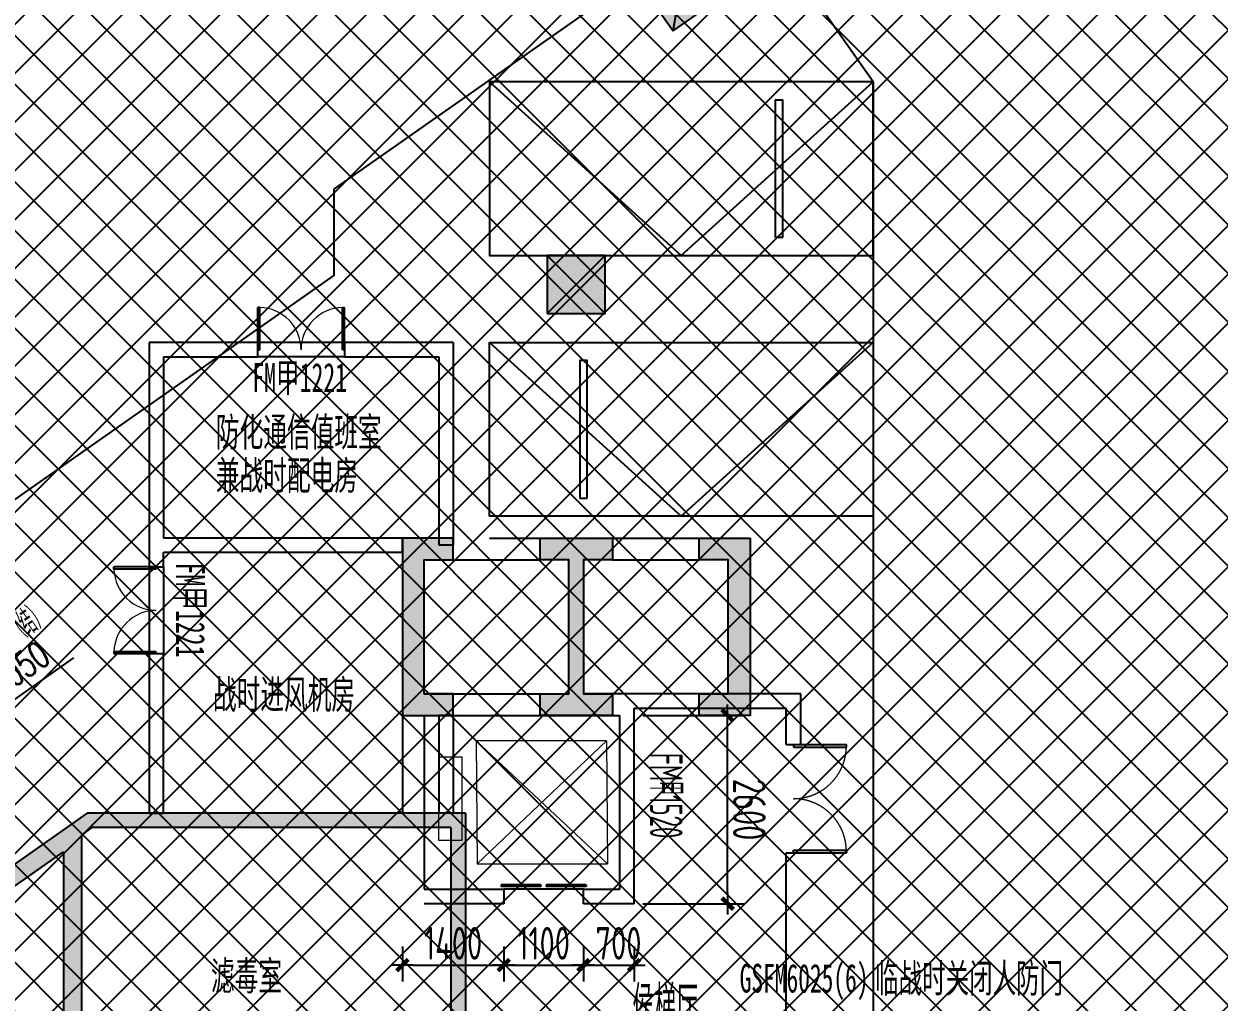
# Model space of a CAD drawing. Header units: millimetres. Extents: x 12325263 to 13848842, y -1463133 to 573208.
# Drawn here: x 12510148 to 12526656, y -1095096 to -1081586 of the extents above; entities that cross this region are included whole.
import ezdxf
from ezdxf.enums import TextEntityAlignment as Align
from ezdxf.xclip import XClip

# ---------------------------------------------------------------- set-up
doc = ezdxf.new("R2010")
doc.units = ezdxf.units.MM
doc.header["$LTSCALE"] = 1000
doc.header["$XCLIPFRAME"] = 0
for name, color, linetype in [('-2F平面$0$DIM-ELEV', 3, 'Continuous'), ('-2F平面$0$WALL-SHATCH', 8, 'Continuous'), ('-3F平面$0$PARTS-CAR商业', 160, 'Continuous'), ('A-WALL-PATT', 8, 'Continuous'), ('DIM-PUB-4', 3, 'Continuous'), ('DRWD-DOOR', 2, 'Continuous'), ('DRWD-F-TEXT', 142, 'Continuous'), ('PUB-TEXT', 7, 'Continuous'), ('PUB_HATCH', 8, 'Continuous'), ('PUB_TEXT', 7, 'Continuous'), ('ROAD-LINE', 20, 'Continuous'), ('WALL', 5, 'Continuous'), ('WINDOW', 4, 'Continuous'), ('人防墙', 6, 'Continuous'), ('人防门', 60, 'Continuous'), ('人防门编号', 73, 'Continuous'), ('地下室柱网$0$0q-柱0', 8, 'Continuous'), ('地下室柱网$0$0q-柱填充', 8, 'Continuous')]:
    doc.layers.add(name, color=color, linetype=linetype)
doc.layers.add('EVTR', color=2, linetype='Continuous', lineweight=13)
doc.layers.add('人防文字', color=3, linetype='Continuous', lineweight=15)
doc.layers.add('地下室柱网$0$9', color=8, linetype='Continuous', plot=False)
doc.styles.add('-2F平面$0$Standard', font='simplex.shx', dxfattribs={"bigfont": 'gbcbig.shx'})
doc.styles.add('hztxt', font='gbenor.shx', dxfattribs={"width": 0.7, "bigfont": 'gbcbig.shx'})
doc.styles.get("Standard").update_dxf_attribs({"font": 'gbenor.shx', "bigfont": 'gbcbig.shx'})
doc.styles.add('YQ_DIM', font='SUPEROS.SHX', dxfattribs={"width": 0.8, "bigfont": 'HZDX.SHX'})
doc.styles.add('宋体-标注', font='', dxfattribs={"width": 0.6})
doc.styles.add('标注宋体', font='', dxfattribs={"width": 0.6})
doc.styles.get('宋体-标注').set_extended_font_data('SimSun')
doc.styles.get('标注宋体').set_extended_font_data('NSimSun')
doc.dimstyles.new('yq150', dxfattribs={"dimscale": 150, "dimtxt": 3, "dimasz": 1, "dimexe": 1.5, "dimexo": 2, "dimgap": 0.5, "dimtad": 1, "dimdec": 0, "dimdsep": 46, "dimtxsty": 'YQ_DIM', "dimblk": 'adgshgYQTICK', "dimcen": 0, "dimclrd": 256, "dimclre": 256, "dimclrt": 7, "dimadec": 1, "dimazin": 2, "dimtfac": 1, "dimtdec": 0, "dimtix": 1, "dimtmove": 2, "dimatfit": 2, "dimfxl": 1, "dimtolj": 1, "dimtzin": 0, "dimarcsym": 0})

# ---------------------------------------------------------------- blocks, each defined once
blk = doc.blocks.new('asdgafgfasdfagfagasdgagadfgsdhgd$DorLib2D$00000002')
for p, q in [((-0.5, -5.684341886080802e-17), (-0.5000000000000007, 0.4875)), ((-0.4750000000000007, 0.4875), (-0.5000000000000007, 0.4875)), ((-0.475, -2.842170943040401e-17), (-0.4750000000000007, 0.4875)), ((0.475, -2.842170943040401e-17), (0.4750000000000007, 0.4875)), ((0.4750000000000007, 0.4875), (0.5000000000000007, 0.4875)), ((0.5, -5.684341886080802e-17), (0.5000000000000007, 0.4875)), ((-0.5, -5.684341886080802e-17), (-0.475, -2.842170943040401e-17)), ((0.5, -5.684341886080802e-17), (0.475, -2.842170943040401e-17))]:
    blk.add_line(p, q)
at = {"lineweight": 13}
for centre, start, end in [((-0.4875, -4.263256414560601e-17), 0, 88.53071641864632), ((0.4875, -4.263256414560601e-17), 91.4692835813537, 180)]:
    blk.add_arc(centre, 0.4875, start, end, dxfattribs=at)
blk = doc.blocks.new('asdgafgf20230228-rf2')
at = {"layer": 'PUB_HATCH'}
for points in [[(-60511.37579571313, 26300.07477264538), (-60574.51411763488, 26500.07519036582), (-60836.14487449892, 26316.59851297888), (-60795.39541998893, 26161.96673876019), (-60650.01991076247, 26202.84628975041)], [(-55550.0659609525, 26300.04194917512), (-55350.06463781249, 26500.04062599314), (-60574.51411763488, 26500.07519036582), (-60511.37579571313, 26300.07477264538)], [(-55350.06463781249, 26500.04062599314), (-55550.0659609525, 26300.04194917512), (-55550.09308541224, 22200.04209696265), (-55350.09110070002, 22500.0407733372)], [(-60836.14487452319, 26316.59851296186), (-62146.59808071754, 25397.60258478016), (-62003.05657433645, 25192.91786149608), (-60900.02147468115, 25966.4554135683), (-60795.39541998084, 26161.96673876587)], [(-60900.02147468115, 25966.4554135683), (-60900.03646868464, 23700.06007697575), (-60650.03646869009, 23700.05842302739), (-60650.01991076247, 26202.84628975041), (-60795.39541998084, 26161.96673876587)]]:
    blk.add_hatch(color=256, dxfattribs=at).paths.add_polyline_path(points)
at = {"layer": '人防墙'}
for p, q in [((-59719.89949779692, 33000.0543181969), (-59719.93968722125, 30200.05480019532)), ((-58219.91336053343, 33000.0400090555), (-59719.89949779692, 33000.0543181969)), ((-58219.91526843659, 32800.04000906462), (-58219.91336053343, 33000.0400090555)), ((-57019.91336058804, 33000.02856163657), (-57019.9152684912, 32800.0285616457)), ((-55519.92529794812, 33000.01425247677), (-57019.91336058804, 33000.02856163657)), ((-55519.92529794812, 33000.01425247677), (-55519.96548695961, 30200.04699420476)), ((-59519.90236847741, 32800.05241031206), (-59519.93825189813, 30300.05241086854)), ((-59519.90236847741, 32800.05241031206), (-58219.91526843659, 32800.04000906462)), ((-57019.9152684912, 32800.0285616457), (-55719.92816861854, 32800.01616039823)), ((-55719.92816861854, 32800.01616039823), (-55719.96548693901, 30200.04986488201)), ((-56219.96321935852, 30300.02093041699), (-59519.93825189813, 30300.05241086854)), ((-56219.96512727912, 30100.02093042609), (-56219.96321935852, 30300.02093041699)), ((-59719.93968722125, 30200.0548001949), (-59719.94399322355, 29900.05528044242)), ((-59519.94399324416, 29900.05240976963), (-59519.94112257135, 30100.05241088689)), ((-56219.96512727912, 30100.02093042609), (-59519.94112257135, 30100.05241088689)), ((-55519.96548695961, 30200.04699420476), (-55719.96548693901, 30200.04986488201)), ((-59719.94399322355, 29900.05528044242), (-59519.94399324416, 29900.05240976963)), ((-59719.96121726035, 28700.05528056603), (-59719.99279441213, 26500.07263120983)), ((-59519.96121728096, 28700.05240989324), (-59719.96121726035, 28700.05528056603)), ((-59519.99279443274, 26500.06976053703), (-59519.96121728096, 28700.05240989324)), ((-55719.93968194618, 27850.00411688986), (-55719.99530144675, 26500.04653146731)), ((-55519.93968211592, 27849.99587670496), (-55719.93968194618, 27850.00411688986)), ((-55519.93968211592, 27849.99587670496), (-55519.9953016165, 26500.03829128241)), ((-60574.51411763488, 26500.07519036582), (-60836.14487449892, 26316.59851297888)), ((-55350.06463781249, 26500.04062599314), (-60574.51411763488, 26500.07519036582)), ((-59719.99279441213, 26500.07263120983), (-59519.99279443274, 26500.06976053703)), ((-55519.9953016165, 26500.03829128241), (-55719.99530144675, 26500.04653146731)), ((-55350.06463781249, 26500.04062599314), (-55350.09110070002, 22500.0407733372)), ((-60836.14487452319, 26316.59851296186), (-62146.59808071754, 25397.60258478016)), ((-60511.37579571313, 26300.07477264538), (-60650.01991076247, 26202.84628975041)), ((-55550.0659609525, 26300.04194917512), (-60511.37579571313, 26300.07477264538)), ((-55550.0659609525, 26300.04194917512), (-55550.09308541224, 22200.04209696265)), ((-60650.03646869009, 23700.05842302739), (-60650.01991076247, 26202.84628975041)), ((-62003.05657433645, 25192.91786149608), (-60900.02147468115, 25966.4554135683)), ((-60900.02147468115, 25966.4554135683), (-60900.03646868464, 23700.06007697575))]:
    blk.add_line(p, q, dxfattribs=at)
at = {"layer": '人防门'}
for p, q in [((-57019.91336058789, 33000.02856163654, 3.078904808636009e-07), (-58219.91336053329, 33000.04000905547, 3.078904808636009e-07)), ((-57019.91526849104, 32800.02856164563, 3.078904808636009e-07), (-58219.91526843644, 32800.04000906456, 3.078904808636009e-07)), ((-59719.94399322356, 29900.05528044246, 2.982801471132794e-07), (-59719.96121726036, 28700.05528056607, 2.982801471132794e-07)), ((-59519.94399324417, 29900.05240976966, 2.982801471132794e-07), (-59519.96121728096, 28700.05240989327, 2.982801471132794e-07))]:
    blk.add_line(p, q, dxfattribs=at)
at = {"layer": '人防门', "xscale": -1200, "yscale": -1200, "zscale": 200}
for p, rotation in [((-57619.91431451216, 32900.03428535055), 179.9994534260075), ((-59619.95260525226, 29300.05384516786), 269.9991776128209)]:
    blk.add_blockref('asdgafgfasdfagfagasdgagadfgsdhgd$DorLib2D$00000002', p, dxfattribs=dict(at, rotation=rotation))
at = {"layer": 'PUB_TEXT', "style": '宋体-标注', "width": 0.6}
for s, p in [('GSFM6025(6)', (-51563.40036981041, 24022.20124490256)), ('临战时关闭人防门', (-49692.00796474711, 24022.20124490256))]:
    blk.add_text(s, height=396.5189873417722, dxfattribs=at).set_placement(p)
at = {"layer": '人防文字', "style": '标注宋体', "width": 0.6}
for s, p in [('防化通信值班室', (-58797.80922858231, 31565.11840291042, 2.982798457690922e-07)), ('兼战时配电房', (-58797.81495225988, 30965.11840284336, 2.982798457690922e-07)), ('战时进风机房', (-58838.06197325327, 27940.9057853031, 2.982798457690922e-07)), ('滤毒室', (-58866.14185960032, 24052.95416902704, 2.982798457690922e-07))]:
    blk.add_text(s, height=400, rotation=359.999920105463, dxfattribs=at).set_placement(p)
at = {"layer": '人防门编号', "style": '标注宋体', "width": 0.6}
for rotation, p in [(359.999999813237, (-58293.09098960273, 32317.47742323158, 2.982798457690922e-07)), (269.9999997865566, (-59347.42412286811, 29959.17668320076, 2.982798457690922e-07))]:
    blk.add_text('FM甲1221', height=399.9999999999999, rotation=rotation, dxfattribs=at).set_placement(p)
blk = doc.blocks.new('adgshg13--2F平面$0$A$C7F010FC0')
at = {"layer": '-2F平面$0$WALL-SHATCH'}
h = blk.add_hatch(color=256, dxfattribs=at)
h.dxf.hatch_style = 1
h.paths.add_polyline_path([(-60384.17120504379, -16880.89509773254), (-763.1647881269455, 197.4793643951416), (12587.61850607395, -13153.30393266678), (12587.61850607395, -157996.0197629929), (-162964.8506313562, -188820.4315237999), (-171262.3814957142, -180522.900662899), (-171262.3814957142, -31310.89849328995), (-150707.1909123659, -10755.70791006088), (-131860.0775495768, -7980.895098209381), (-99162.38149428368, -7980.895098209381), (-99162.38149428368, -4980.895097732544), (-76620.42811572552, -4980.895097732544), (-70107.65229141712, -16880.89509773254)], flags=16)
h.paths.add_polyline_path([(-60091.22944009304, -16380.89510011673), (-646.8769880533218, 646.876989364624), (12987.61850607395, -12987.61850786209), (12987.61850607395, -158331.9049158096), (-163100.5840539932, -189250.3835258484), (-171662.3814958334, -180688.5860877037), (-171662.3814958334, -31145.21306848526), (-150777.8961598873, -10260.7277340889), (-131896.6870943308, -7480.895098209381), (-99562.38149428368, -7480.895098209381), (-99562.38149428368, -4580.895097732544), (-76365.55243730545, -4580.895097732544), (-69907.50581622124, -16380.89510774612)])
blk = doc.blocks.new('adgshgbj--2F平面$0$报建车道-2')
at = {"layer": 'ROAD-LINE'}
for p, q in [((80406.97827887535, -102498.649017334), (75498.80418932438, -107406.8231053352)), ((82572.93318867683, -104664.603928566), (80406.97827875614, -102498.649017334)), ((82572.93318879604, -104664.603928566), (86394.80758666992, -126431.5573382378)), ((75704.96725535393, -108581.0733366013), (75498.80418944359, -107406.8231053352)), ((75704.96725535393, -108581.0733366013), (71467.39940679073, -112818.6411848068))]:
    blk.add_line(p, q, dxfattribs=at)
blk = doc.blocks.new('adgshg$DORLIB2D$00000127')
at = {"color": 0}
for points in [[(-0.5333333333328483, 0.7948983154366971), (-0.5333333333328483, 0.690405644187237)], [(-0.03333333333284827, 0.7948983154366971), (-0.5333333333328483, 0.7948983154366971)], [(-0.03333333333284827, 0.7948983154366971), (-0.03333333333284827, 0.690405644187237)], [(0.5333333333328483, 0.7948983154366971), (0.03333333333284827, 0.7948983154366971)], [(0.03333333333284827, 0.7948983154366971), (0.03333333333284827, 0.690405644187237)], [(0.5333333333328483, 0.7948983154366971), (0.5333333333328483, 0.690405644187237)], [(-0.03333333333284827, 0.690405644187237), (-0.5333333333328483, 0.690405644187237)], [(0.5333333333328483, 0.690405644187237), (0.03333333333284827, 0.690405644187237)], [(0.5, 0.4999999999999858), (-0.5, 0.4999999999999858)]]:
    blk.add_lwpolyline(points, dxfattribs=at)
blk = doc.blocks.new('adgshg13-$DorLib2D$00000002')
for p, q in [((-0.5, -5.684341886080802e-17), (-0.5000000000000007, 0.4875)), ((-0.4750000000000007, 0.4875), (-0.5000000000000007, 0.4875)), ((-0.475, -2.842170943040401e-17), (-0.4750000000000007, 0.4875)), ((0.475, -2.842170943040401e-17), (0.4750000000000007, 0.4875)), ((0.4750000000000007, 0.4875), (0.5000000000000007, 0.4875)), ((0.5, -5.684341886080802e-17), (0.5000000000000007, 0.4875)), ((-0.5, -5.684341886080802e-17), (-0.475, -2.842170943040401e-17)), ((0.5, -5.684341886080802e-17), (0.475, -2.842170943040401e-17))]:
    blk.add_line(p, q)
at = {"lineweight": 13}
for centre, start, end in [((-0.4875, -4.263256414560601e-17), 0, 88.53071641864632), ((0.4875, -4.263256414560601e-17), 91.4692835813537, 180)]:
    blk.add_arc(centre, 0.4875, start, end, dxfattribs=at)
blk = doc.blocks.new('adgshg13--2F平面$0$Lmark11')
blk.add_line((-250, 250), (1250, 250))
blk.add_lwpolyline([(-250, 250), (250, 250), (0, 0), (-250, 250)], close=True)
at = {"color": 7, "style": '-2F平面$0$Standard', "width": 0.8}
blk.add_attdef('LMARK', text='', height=180, rotation=2.671023348505909e-06, dxfattribs=at).set_placement((1136.74821542413, 324.519974268107), align=Align.RIGHT)
blk = doc.blocks.new('adgshgYQTICK')
blk.add_line((-1, 1.110223024625157e-16), (1, 1.110223024625157e-16))
at = {"const_width": 0.4}
blk.add_lwpolyline([(0.5303300858899105, 0.5303300858899106), (-0.5303300858899106, -0.5303300858899105)], dxfattribs=at)
blk = doc.blocks.new('*D1194')
at = {"layer": 'Defpoints', "color": 0, "transparency": 16777216}
for p in [(471953.3373790981, 87272.1090972075), (470503.3561901339, 87017.54100649968), (470952.9525359274, 84456.70849125835)]:
    blk.add_point(p, dxfattribs=at)
at = {"layer": 'DIM-PUB-4', "lineweight": -2, "transparency": 16777216}
for p, q in [((470798.8368639801, 87069.41750776369), (472174.9478844827, 87311.01647315551)), ((472376.9954742595, 84859.01691888928), (471979.2756297301, 87124.36876028441)), ((471248.4332097736, 84508.58499252237), (472624.5442302761, 84750.18395791418))]:
    blk.add_line(p, q, dxfattribs=at)
at = {"layer": 'DIM-PUB-4', "lineweight": -2, "transparency": 16777216, "xscale": 150, "yscale": 150, "zscale": 150}
for p, rotation in [((471953.3373790981, 87272.1090972075), 99.95773482757662), ((472402.9337248915, 84711.27658196617), 279.9577348275766)]:
    blk.add_blockref('adgshgYQTICK', p, dxfattribs=dict(at, rotation=rotation))
at = {"layer": 'DIM-PUB-4', "color": 7, "transparency": 16777216, "insert": (472473.6162258219, 86043.56934085138), "char_height": 450, "attachment_point": 5, "rotation": 279.9577348275766, "style": 'YQ_DIM'}
blk.add_mtext('\\A1;2600', dxfattribs=at)
blk = doc.blocks.new('*D1100')
at = {"layer": 'Defpoints', "color": 0, "transparency": 16777216}
for p in [(469408.6900217514, 83888.2454476296), (468029.9242719393, 83646.18167209464), (469504.6204440044, 83341.8374595896)]:
    blk.add_point(p, dxfattribs=at)
at = {"layer": 'DIM-PUB-4', "lineweight": -2, "transparency": 16777216}
for p, q in [((469460.5662587056, 83592.76472737956), (469543.52762172, 83120.22691940208)), ((468081.8005088935, 83350.7009518446), (468164.7618719079, 82878.16314386712)), ((468273.5950543173, 83125.7118025317), (469356.8800838794, 83315.89934111254))]:
    blk.add_line(p, q, dxfattribs=at)
at = {"layer": 'DIM-PUB-4', "lineweight": -2, "transparency": 16777216, "xscale": 150, "yscale": 150, "zscale": 150}
for p, rotation in [((469504.6204440044, 83341.8374595896), 9.957683576040159), ((468125.8546941923, 83099.77368405464), 189.9576835760402)]:
    blk.add_blockref('adgshgYQTICK', p, dxfattribs=dict(at, rotation=rotation))
at = {"layer": 'DIM-PUB-4', "color": 7, "transparency": 16777216, "insert": (468763.3613321167, 83516.28629206913), "char_height": 450, "attachment_point": 5, "rotation": 9.957683576040155, "style": 'YQ_DIM'}
blk.add_mtext('\\A1;1400', dxfattribs=at)
blk = doc.blocks.new('*D1101')
at = {"layer": 'Defpoints', "color": 0, "transparency": 16777216}
for p in [(470492.1193295717, 84078.45831632405), (469408.6900217514, 83888.2454476296), (470588.0497515674, 83532.05032923505)]:
    blk.add_point(p, dxfattribs=at)
at = {"layer": 'DIM-PUB-4', "lineweight": -2, "transparency": 16777216}
for p, q in [((470543.9955664785, 83782.9775960657), (470626.9569292475, 83310.43978904128)), ((469460.5662586582, 83592.76472737125), (469543.5276214273, 83120.22692034683)), ((469652.3608038764, 83367.77557899398), (470440.3093914383, 83506.11221078165))]:
    blk.add_line(p, q, dxfattribs=at)
at = {"layer": 'DIM-PUB-4', "lineweight": -2, "transparency": 16777216, "xscale": 150, "yscale": 150, "zscale": 150}
for p, rotation in [((470588.0497515674, 83532.05032923505), 9.957683566856891), ((469504.6204437472, 83341.8374605406), 189.9576835668569)]:
    blk.add_blockref('adgshgYQTICK', p, dxfattribs=dict(at, rotation=rotation))
at = {"layer": 'DIM-PUB-4', "color": 7, "transparency": 16777216, "insert": (469994.4588607344, 83732.42461514634), "char_height": 450, "attachment_point": 5, "rotation": 9.957683566856891, "style": 'YQ_DIM'}
blk.add_mtext('\\A1;1100', dxfattribs=at)
blk = doc.blocks.new('*D1102')
at = {"layer": 'Defpoints', "color": 0, "transparency": 16777216}
for p in [(471181.5741618592, 84199.50283717505), (470492.1193295717, 84078.45831632406), (471277.5045836648, 83653.09485098766)]:
    blk.add_point(p, dxfattribs=at)
at = {"layer": 'DIM-PUB-4', "lineweight": -2, "transparency": 16777216}
for p, q in [((471233.4503987493, 83904.02211691377), (471316.4117613323, 83431.4843107917)), ((470543.9955664618, 83782.97759606277), (470626.9569290448, 83310.4397899407)), ((470735.7901115079, 83557.98844858169), (471129.7642235342, 83627.15673254264))]:
    blk.add_line(p, q, dxfattribs=at)
at = {"layer": 'DIM-PUB-4', "lineweight": -2, "transparency": 16777216, "xscale": 150, "yscale": 150, "zscale": 150}
for p, rotation in [((471277.5045836648, 83653.09485098766), 9.957683563610411), ((470588.0497513773, 83532.05033013667), 189.9576835636104)]:
    blk.add_blockref('adgshgYQTICK', p, dxfattribs=dict(at, rotation=rotation))
at = {"layer": 'DIM-PUB-4', "color": 7, "transparency": 16777216, "insert": (471012.6957197059, 83911.19193458113), "char_height": 450, "attachment_point": 5, "rotation": 9.957683563610413, "style": 'YQ_DIM'}
blk.add_mtext('\\A1;700', dxfattribs=at)
blk = doc.blocks.new('adgshg2qbj-syc-bj-13-CAR-4')
blk.add_lwpolyline([(-1200.000001430511, 4.76837158203125e-07), (1199.999999046326, 9.5367431640625e-07), (1200.000000476837, -5299.999998569489), (-1199.999999523163, -5299.999999523163)], close=True)
blk.add_lwpolyline([(1200.000000476837, -5299.999998569489), (-1200.000000476837, -2649.999999761581), (1199.999999046326, 9.5367431640625e-07)])
at = {"extrusion": (-0.0004477907749365557, -3.397171324630299e-15, 0.999999899741706), "elevation": -0.5373489292629743}
blk.add_lwpolyline([(-949.9909201897867, -1350.001923799515), (950.0033632541827, -1349.998077392579), (950.0031610752479, -1249.998078346253), (-949.9911223687217, -1250.001923799515)], close=True, dxfattribs=at)
blk = doc.blocks.new('*U495')
at = {"layer": '地下室柱网$0$0q-柱0'}
blk.add_lwpolyline([(-400.0000002384186, -400.0000004768372), (399.9999998807907, -400), (400, 399.9999995231628), (-400, 399.9999990463257)], close=True, dxfattribs=at)
at = {"layer": '地下室柱网$0$0q-柱填充'}
blk.add_solid([(-400, 399.9999990463257), (400, 399.9999995231628), (-400.0000002384186, -400.0000004768372), (399.9999998807907, -400)], dxfattribs=at)
at = {"layer": '地下室柱网$0$9'}
for p, q in [((-400.0000002384186, 399.9999990463257), (399.9999997615814, -400)), ((-400, -400), (400, 400))]:
    blk.add_line(p, q, dxfattribs=at)
blk = doc.blocks.new('A$C2A3E77E8')
at = {"layer": '地下室柱网$0$0q-柱填充'}
h = blk.add_hatch(color=256, dxfattribs=at)
h.dxf.hatch_style = 1
h.paths.add_polyline_path([(471833.5368994866, 89738.62950684968), (472257.2377791964, 87325.54484929657), (471567.7850196287, 87204.48745531868), (471515.9032796379, 87499.9672093708), (471909.8762849327, 87569.14286332065), (471589.9388855733, 89391.26801186684), (471195.9658805095, 89322.09235941176), (471144.0841402207, 89617.57211244153)])
h = blk.add_hatch(color=256, dxfattribs=at)
h.dxf.hatch_style = 1
h.paths.add_polyline_path([(468977.2326110173, 89237.1060162005), (469962.1651242543, 89410.04515107069), (470014.0468644816, 89114.56539705466), (469620.0738595035, 89045.38974268036), (469940.0112584606, 87223.26459357864), (470333.9842632841, 87292.4402474449), (470385.8660040591, 86996.96049304702), (469400.9334909786, 86824.02135868673), (469349.0517505184, 87119.50111265643), (469743.0247553475, 87188.67676652246), (469423.0873564575, 89010.8019166044), (469029.1143509243, 88941.62626261497)])
h = blk.add_hatch(color=256, dxfattribs=at)
h.dxf.hatch_style = 1
h.paths.add_polyline_path([(467105.8608354684, 88908.52166084736), (467529.5617155116, 86495.4370028656), (468219.0144744441, 86616.49439770007), (468167.1327345353, 86911.9741512835), (467773.1597292405, 86842.79849733552), (467453.2223298866, 88664.92364733364), (467847.1953351256, 88734.09930030047), (467795.313595118, 89029.57905435469)])
at = {"layer": 'EVTR', "linetype": 'ByBlock'}
for p, q in [((470367.5945439339, 86638.35245275032), (468594.7105040438, 86327.0934371911)), ((470367.5945439339, 86638.35245275032), (468898.9146235902, 84654.50027226796)), ((470367.5945439339, 86638.35245275032), (470671.3891748078, 84965.68738364568)), ((468594.7105040438, 86327.0934371911), (468898.5051325541, 84654.42838287167)), ((468594.7105040438, 86327.0934371911), (470671.3891724218, 84965.68739079987)), ((468441.5460614879, 86071.76042222674), (468121.4420003891, 86015.56087302533)), ((468121.4420003891, 86015.56087302533), (468320.3016160764, 84882.88677453925)), ((468640.40566957, 84939.08632516512), (468441.5460614879, 86071.76042222674)), ((468320.3016160764, 84882.88677453925), (468640.40566957, 84939.08632516512)), ((468898.9146235902, 84654.50027226796), (470671.7986629922, 84965.75929212268))]:
    blk.add_line(p, q, dxfattribs=at)
at = {"layer": 'WALL'}
for p, q in [((469962.1505336706, 89410.0425744045), (471144.0695501473, 89617.56953572738)), ((470014.0322742444, 89114.56281995494), (471195.9512907267, 89322.08978128224)), ((468287.8487190064, 89116.06069850596), (468977.218013525, 89237.1034374237)), ((467847.1807376146, 88734.09672164498), (469029.0997540951, 88941.62368297228)), ((472895.0152291059, 87741.81428098679), (469941.3592414856, 87223.19605683628)), ((470664.0885694027, 87147.03767346987), (472732.6124982908, 87510.24156903685)), ((467774.507869361, 86842.72906398983), (469744.3727530017, 87188.60814857087)), ((472818.9684215784, 87018.07255029748), (473015.9557440281, 87052.65673923097)), ((467825.1127778012, 86547.33308553044), (468240.1679913979, 84183.49344396475)), ((467529.6324175335, 86495.45479726326), (467763.0938146077, 85165.83578013908)), ((473078.3497821093, 85540.66898012138), (473275.3369289357, 85575.25313806161))]:
    blk.add_line(p, q, dxfattribs=at)
at = {"layer": 'WALL', "linetype": 'ByBlock'}
for p, q in [((473015.9557440281, 87052.65673923097), (472895.0152291059, 87741.81428098679)), ((472818.9684215784, 87018.07255029748), (472732.6124982908, 87510.24156903685)), ((467726.619533658, 86530.03913116432), (470484.3506011982, 87014.20426225127)), ((470899.3605097458, 84650.35849952279), (470484.3506011982, 87014.20426225127)), ((471130.9317778349, 84487.95568227558), (470664.0885694027, 87147.03767346987)), ((473641.2195175681, 82334.92665433604), (473078.3497821093, 85540.66898012138)), ((470406.8927221298, 84563.89765214664), (470899.3605098724, 84650.35849856981)), ((470441.4770555496, 84366.91053580889), (470406.8927221298, 84563.89765214664)), ((468240.1679912806, 84183.49344396591), (469323.4635844268, 84373.68381643249)), ((469323.4635844268, 84373.68381643249), (469358.0479173586, 84176.6967000917)), ((471130.9317778349, 84487.95568227558), (470441.4770555496, 84366.91053580889)), ((469358.0479173586, 84176.6967000917), (468274.7559002694, 83986.50695275655))]:
    blk.add_line(p, q, dxfattribs=at)
at = {"layer": '地下室柱网$0$0q-柱0'}
for points in [[(471833.5368994866, 89738.62950684968), (472257.2377791964, 87325.54484929657), (471567.7850196287, 87204.48745531868), (471515.9032796379, 87499.9672093708), (471909.8762849327, 87569.14286332065), (471589.9388855733, 89391.26801186684), (471195.9658805095, 89322.09235941176), (471144.0841402207, 89617.57211244153)], [(468977.2326110173, 89237.1060162005), (469962.1651242543, 89410.04515107069), (470014.0468644816, 89114.56539705466), (469620.0738595035, 89045.38974268036), (469940.0112584606, 87223.26459357864), (470333.9842632841, 87292.4402474449), (470385.8660040591, 86996.96049304702), (469400.9334909786, 86824.02135868673), (469349.0517505184, 87119.50111265643), (469743.0247553475, 87188.67676652246), (469423.0873564575, 89010.8019166044), (469029.1143509243, 88941.62626261497)], [(467105.8608354684, 88908.52166084736), (467529.5617155116, 86495.4370028656), (468219.0144744441, 86616.49439770007), (468167.1327345353, 86911.9741512835), (467773.1597292405, 86842.79849733552), (467453.2223298866, 88664.92364733364), (467847.1953351256, 88734.09930030047), (467795.313595118, 89029.57905435469)]]:
    blk.add_lwpolyline(points, close=True, dxfattribs=at)
at = {"layer": '-2F平面$0$DIM-ELEV'}
ref = blk.add_blockref('adgshg13--2F平面$0$Lmark11', (461866.9207992274, 85683.15272283205), dxfattribs=dict(at, xscale=1.200000000000005, yscale=1.200000000000005, zscale=1.200000000000005, rotation=44.99999999489572))
XClip(ref).set_block_clipping_path([(-529.1692605614662, 256.21284198760986), (1355.6507577896118, 780.9177241325378)])
ref.add_attrib('LMARK', '-10.250（结）', dxfattribs={"layer": '0', "color": 7, "height": 359.9999999999999, "rotation": 44.99999751913277, "style": '-2F平面$0$Standard', "width": 0.7000000000000001}).set_placement((462519.7324798014, 86932.20421218174), align=Align.RIGHT)
ref = blk.add_blockref('adgshg13--2F平面$0$Lmark11', (462074.7979867458, 85219.7927265137), dxfattribs=dict(at, xscale=1.200000000000005, yscale=1.200000000000005, zscale=1.200000000000005, rotation=44.99999999489572))
ref.add_attrib('LMARK', '-10.050', dxfattribs={"layer": '0', "color": 7, "height": 359.9999999999999, "rotation": 44.99999751913277, "style": '-2F平面$0$Standard', "width": 0.7000000000000001}).set_placement((462635.6579639632, 86398.2628192855), align=Align.RIGHT)
at = {"layer": '-3F平面$0$PARTS-CAR商业', "xscale": -1.000000000000003, "rotation": 279.9585190890055}
blk.add_blockref('adgshg2qbj-syc-bj-13-CAR-4', (472625.924002504, 95055.76455306588), dxfattribs=at)
at = {"layer": '-3F平面$0$PARTS-CAR商业', "rotation": 99.95851907785175}
blk.add_blockref('adgshg2qbj-syc-bj-13-CAR-4', (468028.3507730979, 90593.48335218267), dxfattribs=at)
blk.add_blockref('adgshgbj--2F平面$0$报建车道-2', (389845.527166605, 200902.2298016546))
for p, rotation in [((469576.4186396897, 97020.38722752151), 45), ((468864.3861175664, 92770.91214634501), 9.958774256191964)]:
    blk.add_blockref('*U495', p, dxfattribs=dict(rotation=rotation))
at = {"layer": 'DRWD-DOOR', "color": 2, "xscale": 1500.000000000001, "yscale": 1500.000000000001, "zscale": -2000, "rotation": 279.9587807842408}
blk.add_blockref('adgshg13-$DorLib2D$00000002', (473047.1386171374, 86296.66037606867), dxfattribs=at)
at = {"layer": 'WALL', "color": 1}
blk.add_blockref('adgshg13--2F平面$0$A$C7F010FC0', (561507.9086489398, 205483.1249103504), dxfattribs=at)
at = {"layer": 'WINDOW', "linetype": 'ByBlock', "xscale": 1100, "yscale": 200.0000000000004, "zscale": 1100, "rotation": 9.95773469145161}
blk.add_blockref('adgshg$DORLIB2D$00000127', (469882.4703192711, 84370.29717588262), dxfattribs=at)
at = {"layer": 'DRWD-F-TEXT', "width": 0.6}
blk.add_text('FM甲1520', height=450.0000000000009, rotation=280.0000079646981, dxfattribs=at).set_placement((470984.5620362479, 86576.86275005015))
at = {"layer": 'PUB-TEXT', "style": 'hztxt', "width": 0.7}
blk.add_text('侯梯厅', height=600, rotation=9.957983914650923, dxfattribs=at).set_placement((471407.48619592, 82774.23965358455))
at = {"layer": 'DIM-PUB-4'}
dim = blk.add_linear_dim(base=(471953.3373790983, 87272.10909720793), p1=(470952.9525359275, 84456.70849125875), p2=(470503.3561901341, 87017.54100650009), angle=99.95773482757666, dimstyle='yq150', dxfattribs=at)
dim.commit()
dim.dimension.update_dxf_attribs({"geometry": '*D1194', "text_midpoint": (472473.6162258221, 86043.5693408518), "dimtype": 129, "insert": (2.328306436538696e-10, 4.220055416226387e-10)})
for base, p1, p2, angle, picture, middle in [((471277.5045836648, 83653.09485098766), (470492.1193295717, 84078.45831632405), (471181.5741618592, 84199.50283717504), 9.957683563611239, '*D1102', (471012.6957197059, 83911.19193458113)), ((470588.0497515674, 83532.05032923505), (469408.6900217514, 83888.2454476296), (470492.1193295717, 84078.45831632405), 9.957683566856367, '*D1101', (469994.4588607344, 83732.42461514634)), ((469504.6204440044, 83341.8374595896), (468029.9242719393, 83646.18167209462), (469408.6900217514, 83888.2454476296), 9.957683576040568, '*D1100', (468763.3613321167, 83516.28629206913))]:
    dim = blk.add_linear_dim(base=base, p1=p1, p2=p2, angle=angle, dimstyle='yq150', dxfattribs=at)
    dim.commit()
    dim.dimension.update_dxf_attribs({"geometry": picture, "text_midpoint": middle, "dimtype": 129})

msp = doc.modelspace()

# ---------------------------------------------------------------- hatches: boundary and pattern name
at = {"layer": 'A-WALL-PATT'}
h = msp.add_hatch(dxfattribs=at)
h.set_pattern_fill('ANSI37', color=252, scale=300)
h.set_pattern_definition([(45, (0, 0), (-336.7596045400932, 336.7596045400933), []), (135, (0, 0), (-336.7596045400933, -336.7596045400932), [])])
h.paths.add_polyline_path([(12564696.84673016, -1148386.760650529), (12504241.55586866, -1148386.968996782), (12504241.55586866, -1033957.969702356), (12634041.27854793, -1033957.969702356), (12627844.53130445, -1069250.279870427), (12616665.54488251, -1067287.434339341), (12616902.49451036, -1065937.936057199), (12610631.10040273, -1064836.7827446), (12604673.64264127, -1064836.7827446), (12597896.80488523, -1064836.782266856), (12597896.80488426, -1060786.778310653), (12593492.0969061, -1060786.779739949), (12590496.81316485, -1060786.7791325), (12590496.75995657, -1069586.902750316), (12575796.82544017, -1069586.902779896), (12575796.82728799, -1059986.782731453), (12574896.79212976, -1059986.784659035), (12574896.7927323, -1057336.806514318), (12570296.8081023, -1057336.78805977), (12570296.8276589, -1055286.778438327), (12568296.7954613, -1055286.759358187), (12568296.79450705, -1060086.825720973), (12564596.6223795, -1060086.830699342), (12564596.63502669, -1069486.848643745), (12564696.8625489, -1069486.849599886), (12564696.82107959, -1097986.785750772), (12567296.82108216, -1097986.785750587), (12567296.82107539, -1105536.785749925), (12565696.82107592, -1105536.785749926), (12565696.82107532, -1113036.785662542), (12564696.81070992, -1113036.785575442)])

# ---------------------------------------------------------------- block references
ref = msp.add_blockref('A$C2A3E77E8', (12039933.30876733, -1095474.795956885), dxfattribs=dict(rotation=350.0412492537527))
XClip(ref).set_block_clipping_path([(574517.632849127, 127502.23674306343), (563167.6328490991, 127502.22288467549), (563167.6311767455, 128872.36548285093), (556800.2987149898, 128872.35771109001), (544257.8770271596, 126670.09965810878), (543557.4714692105, 130659.08047959034), (536268.9804626536, 129379.33173123898), (537790.8662453052, 120711.80386261316), (523312.3703787625, 118169.60067071859), (521652.13574292883, 127625.07135696709), (520765.66181714274, 127469.4202569119), (520307.37785156816, 130079.46789511177), (515776.70023758896, 129283.96870927291), (515422.1926091146, 131303.0932199814), (513452.29580140486, 130957.20977362967), (514282.4182554409, 126229.48786514811), (510637.99198265746, 125589.57711327495), (512263.53463128395, 116331.17830774235), (512362.3527807724, 116348.529120174), (517291.10722481646, 88278.01458144141), (519851.8954271879, 88727.62346412987), (522454.62488821335, 73904.41483621066), (519893.7906026859, 73454.76868356578), (526007.3042119928, 38637.45273981895), (480033.70290305093, 30565.02585530118), (466439.1866319198, 28317.0522398334), (446673.6220214516, 140886.98885564134), (578014.3726615645, 163948.422490485), (584117.7942495663, 129187.8787387202)])
at = {"layer": '人防墙'}
ref = msp.add_blockref('asdgafgf20230228-rf2', (12571596.84652082, -1118986.684928056), dxfattribs=at)
XClip(ref).set_block_clipping_path([(-67355.29065233096, -38121.284774299944), (65994.70934768021, 85028.71522570006)])

doc.saveas('drawing.dxf')
